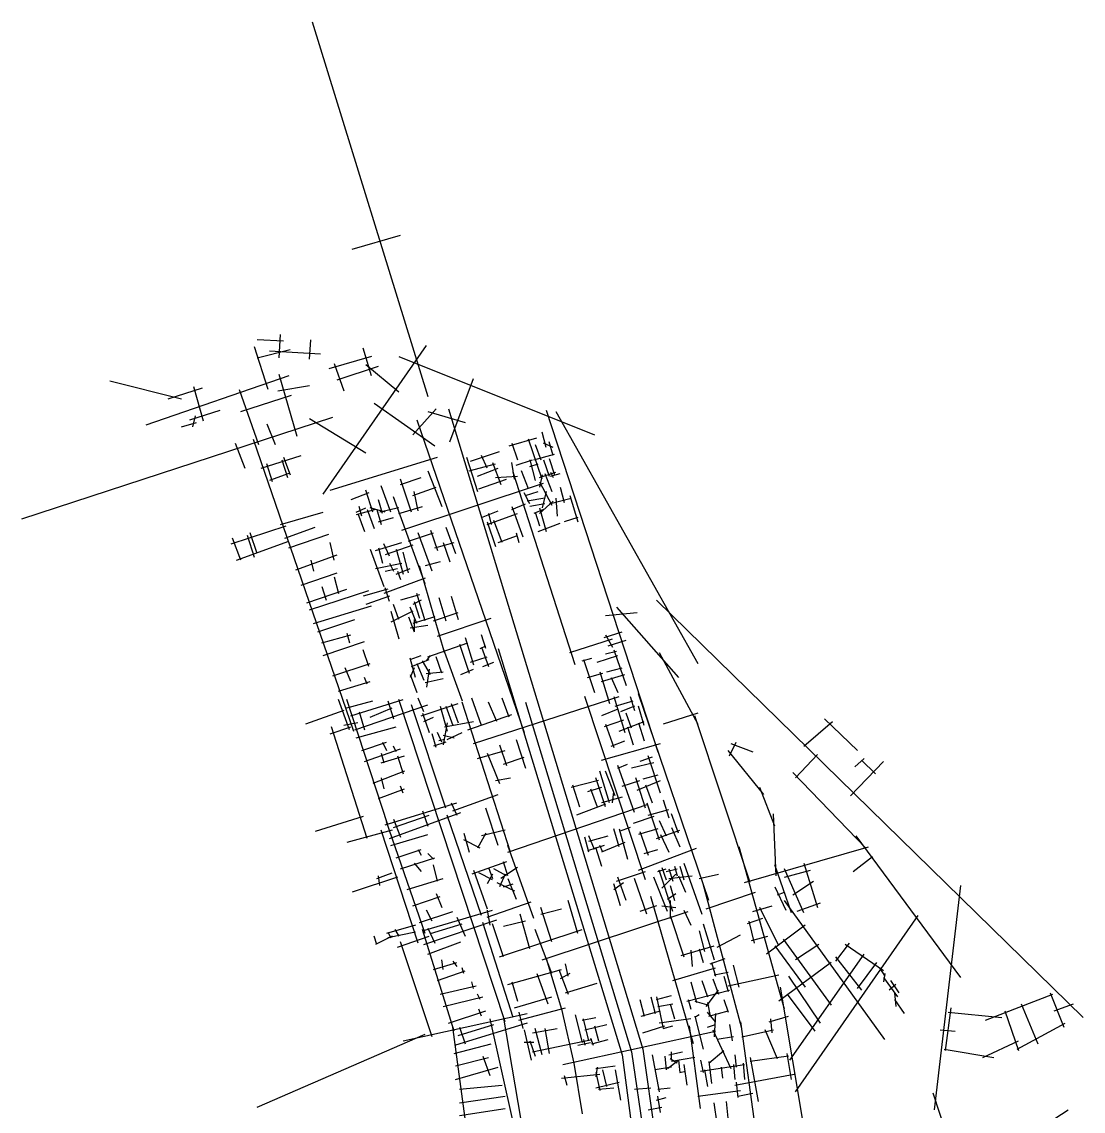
# Model space of a CAD drawing. Extents: x 184397 to 198233, y 8245483 to 8260899.
# Drawn here: x 187266 to 194030, y 8253958 to 8260899 of the extents above; entities that cross this region are included whole.
import ezdxf

# ---------------------------------------------------------------- set-up
doc = ezdxf.new("R2010")
doc.units = 0
doc.layers.add('AXIAL', color=7, linetype='CONTINUOUS')

msp = doc.modelspace()

# ---------------------------------------------------------------- linework, layer by layer
at = {"layer": 'AXIAL', "color": 92, "linetype": 'CONTINUOUS'}
for p, q in [((189116.942199, 8260898.502152), (189853.942639, 8258512.024294)), ((189187.132055, 8257889.081264), (189845.168117, 8258836.653801)), ((189994.324879, 8258222.487188), (190143.479113, 8258626.0836)), ((189511.764089, 8258468.154844), (189897.811457, 8258196.166782)), ((189757.431745, 8258266.356638), (189906.585979, 8258433.059916)), ((189853.942639, 8258415.511504), (190090.835773, 8258345.321016)), ((189687.239361, 8257660.962652), (190590.942448, 8257959.273647)), ((190985.764338, 8257116.985895), (191187.562544, 8257134.532412)), ((189915.360501, 8256985.378178), (190257.538419, 8257099.437484)), ((190976.992344, 8256976.603656), (191091.05165, 8257011.701111)), ((191003.31275, 8256923.962211), (191117.372688, 8256959.057139)), ((189362.609854, 8256476.496981), (189696.013883, 8256581.781766)), ((190380.372247, 8255607.888822), (190073.289257, 8256564.235249)), ((189388.930261, 8256388.758081), (189853.942639, 8256546.686837)), ((192249.194387, 8256283.473297), (192433.446077, 8256441.402053)), ((192196.552942, 8256081.675091), (192336.933287, 8256230.829325)), ((192547.505383, 8255967.615785), (192758.07811, 8256186.959875)), ((191091.05165, 8255958.841263), (190959.443932, 8255923.746335)), ((189581.953945, 8255783.36599), (190038.191802, 8255923.746335)), ((189608.274983, 8255695.627091), (190064.514735, 8255862.330368)), ((191143.693094, 8255765.817579), (191073.503238, 8255739.49654)), ((192126.363086, 8254607.672314), (191836.82598, 8255642.983751)), ((191055.956722, 8255423.639028), (191240.205884, 8255485.054995)), ((191547.289506, 8254388.328224), (191275.301444, 8255327.126238)), ((189818.847079, 8255107.781516), (190266.312941, 8255239.387339)), ((189827.621601, 8255020.043248), (190292.633348, 8255177.972004)), ((192196.552942, 8254081.244601), (192977.422201, 8255204.292411)), ((190397.918764, 8254555.03087), (190204.89508, 8255160.422961)), ((189880.263046, 8254432.197042), (189678.467367, 8255037.59166)), ((190608.49086, 8254932.304348), (190705.004281, 8254607.672314)), ((192424.671555, 8254905.98331), (192091.265631, 8254660.316286)), ((192161.458014, 8254283.042807), (192635.244283, 8254958.627282)), ((191415.683684, 8254791.924004), (191687.671746, 8254870.888382)), ((191836.82598, 8254748.054554), (191801.731052, 8254888.434898)), ((190433.013692, 8254537.482458), (190731.324688, 8254616.446836)), ((193846.03036, 8254598.90032), (193968.864188, 8254642.769769)), ((190248.764529, 8254546.25698), (190397.918764, 8253879.446395)), ((190705.004281, 8254607.672314), (190783.968659, 8254265.494396)), ((192029.849665, 8254528.707936), (192152.683493, 8254563.805391)), ((190485.657664, 8254519.935941), (190029.419807, 8254379.553702)), ((190055.740213, 8254493.613008), (190090.835773, 8254388.328224)), ((193117.802546, 8254476.066492), (193214.315335, 8254467.292602)), ((188765.989758, 8253984.731812), (189836.396123, 8254449.743558)), ((190705.004281, 8254168.983501), (190950.66941, 8254195.303908)), ((193310.828757, 8253563.588883), (193933.76926, 8253967.185295))]:
    msp.add_line(p, q, dxfattribs=at)
at = {"layer": 'AXIAL', "color": 112, "linetype": 'CONTINUOUS'}
for p, q in [((189371.381849, 8259450.822309), (189680.306156, 8259538.350513)), ((187265.666575, 8257731.152508), (189248.548021, 8258380.415944)), ((190792.740654, 8256801.128383), (190397.918764, 8258029.463504)), ((190494.431554, 8257924.176192), (190450.562104, 8258038.238026)), ((190582.170453, 8258011.915092), (190564.622042, 8257932.950714)), ((190564.622042, 8257968.045642), (190643.58642, 8257818.891408)), ((189836.396123, 8257318.784101), (189634.597917, 8257871.534748)), ((189959.227424, 8256880.092761), (189801.298668, 8257432.843408)), ((190757.645726, 8256880.092761), (191029.633788, 8256967.831661)), ((191327.944784, 8256880.092761), (191573.61244, 8256423.853009)), ((190871.705032, 8256722.164005), (190968.217822, 8256748.485043)), ((190959.443932, 8256695.843599), (191108.598166, 8256739.710522)), ((189336.286921, 8256529.140321), (189502.989567, 8256573.009771)), ((189599.502988, 8256573.009771), (189634.597917, 8256458.950465)), ((189827.621601, 8256502.817388), (189792.526673, 8256590.556287)), ((191047.1822, 8256537.914843), (191161.241506, 8256573.009771)), ((189415.251299, 8256502.817388), (189450.346227, 8256388.758081)), ((191064.728716, 8256520.366431), (190959.443932, 8256476.496981)), ((189406.476777, 8256432.627531), (189318.740404, 8256415.081015)), ((189959.227424, 8256406.306493), (190143.479113, 8256441.402053)), ((190108.384185, 8256388.758081), (190389.146769, 8256485.270871)), ((191099.826171, 8256450.175943), (190976.992344, 8256406.306493)), ((191073.503238, 8256379.986086), (191231.431994, 8256441.402053)), ((192380.802737, 8256458.950465), (192591.374833, 8256257.152259)), ((189397.704783, 8256336.116637), (189652.144433, 8256406.306493)), ((189432.799711, 8256257.152259), (189590.728467, 8256309.793703)), ((189450.346227, 8256186.959875), (189678.467367, 8256265.924253)), ((190169.800151, 8256204.508919), (190345.277319, 8256257.152259)), ((191064.728716, 8256143.092952), (191126.146578, 8256169.413359)), ((192705.434139, 8256107.995497), (192617.695871, 8256195.734397)), ((189704.787773, 8256125.544541), (189502.989567, 8256046.580163)), ((190985.764338, 8255897.425296), (190924.348372, 8256081.675091)), ((191012.087272, 8255923.746335), (190950.66941, 8256125.544541)), ((189538.085127, 8255950.066741), (189704.787773, 8256011.484603)), ((191091.05165, 8256029.031119), (191205.110956, 8256064.128574)), ((191187.562544, 8256002.710713), (191336.719306, 8256064.128574)), ((191029.633788, 8255923.746335), (191038.40831, 8255993.936191)), ((191257.754928, 8255844.781957), (191389.36075, 8255879.876885)), ((191292.849856, 8255836.007435), (191161.241506, 8255792.137985)), ((192073.719115, 8255458.733956), (192056.170703, 8255853.555847)), ((189625.823395, 8255748.271062), (189336.286921, 8255669.306684)), ((189792.526673, 8255028.817138), (189555.633539, 8255748.271062)), ((190345.277319, 8255748.271062), (190196.120558, 8255713.173607)), ((191073.503238, 8255757.043057), (191126.146578, 8255564.019373)), ((191319.170262, 8255757.043057), (191196.337066, 8255721.948129)), ((191310.396372, 8255695.627091), (191459.550607, 8255748.271062)), ((189617.049505, 8255651.758272), (189853.942639, 8255721.948129)), ((189652.144433, 8255572.793894), (189810.073189, 8255625.437234)), ((189678.467367, 8255502.603406), (189897.811457, 8255572.793894)), ((192170.230009, 8255221.840822), (192064.945225, 8255528.924444)), ((192249.194387, 8255537.698334), (192336.933287, 8255256.936382)), ((190424.241697, 8255511.377928), (190318.954386, 8255441.185545)), ((191117.372688, 8255300.8052), (191064.728716, 8255449.960066)), ((191415.683684, 8255230.615344), (191327.944784, 8255493.829516)), ((192249.194387, 8255221.840822), (192126.363086, 8255502.603406)), ((189722.33429, 8255370.995688), (189950.455429, 8255441.185545)), ((189757.431745, 8255265.710272), (189932.907017, 8255327.126238)), ((191345.4913, 8255265.710272), (191433.2302, 8255256.936382)), ((192091.265631, 8255011.268726), (191968.43433, 8255256.936382)), ((189801.298668, 8255160.422961), (190011.871395, 8255230.615344)), ((190038.191802, 8255195.520416), (190090.835773, 8255072.686588)), ((191898.241947, 8255169.197482), (191933.336875, 8255028.817138)), ((189853.942639, 8255125.328033), (189897.811457, 8255028.817138)), ((190310.182391, 8254941.07887), (190836.610104, 8255116.556038)), ((192117.588564, 8255055.138176), (192424.671555, 8254633.995248)), ((191468.325128, 8254949.85276), (191678.897224, 8255011.268726)), ((192064.945225, 8255011.268726), (192257.968909, 8254748.054554)), ((192345.707177, 8255020.043248), (192196.552942, 8254923.529827)), ((189950.455429, 8254862.114492), (189941.680907, 8254923.529827)), ((190011.871395, 8254914.757832), (190038.191802, 8254879.662904)), ((192450.992593, 8254941.07887), (192617.695871, 8254730.506142)), ((190082.061252, 8254835.793454), (190073.289257, 8254870.888382)), ((190362.823836, 8254765.60107), (190705.004281, 8254862.114492)), ((190143.479113, 8254739.280664), (190134.704591, 8254783.150114)), ((192152.683493, 8254818.245042), (192354.481699, 8254519.935941)), ((190187.348563, 8254669.090176), (190169.800151, 8254704.185736)), ((192143.909603, 8254704.185736), (192319.38677, 8254467.292602)), ((193819.709953, 8254712.959626), (193907.446326, 8254493.613008)), ((190196.120558, 8254563.805391), (190178.574041, 8254607.672314)), ((190792.740654, 8254572.577386), (190836.610104, 8254397.102114)), ((190880.479554, 8254405.876635), (190845.383994, 8254546.25698)), ((191582.384435, 8254572.577386), (191556.063396, 8254555.03087)), ((191687.671746, 8254528.707936), (191635.027774, 8254590.125798)), ((191643.802296, 8254563.805391), (191766.636124, 8254598.90032)), ((193170.446517, 8254590.125798), (193512.624436, 8254555.03087)), ((190582.170453, 8254318.137735), (190538.301003, 8254484.841013)), ((190599.71697, 8254484.841013), (190626.039903, 8254326.912257)), ((191635.027774, 8254493.613008), (191687.671746, 8254511.16142)), ((190503.206075, 8254405.876635), (190538.301003, 8254309.363846)), ((190845.383994, 8254414.64863), (190854.158516, 8254379.553702)), ((190889.253444, 8254423.423152), (190906.79996, 8254379.553702)), ((191801.731052, 8254432.197042), (191696.443741, 8254414.64863)), ((191643.802296, 8254265.494396), (191740.313191, 8254344.458774)), ((193144.125479, 8254353.232664), (193459.982991, 8254300.589324)), ((191380.586229, 8254230.399467), (191450.778612, 8254283.042807)), ((191442.00409, 8254265.494396), (191398.13464, 8254291.814802)), ((191450.778612, 8254283.042807), (191459.550607, 8254204.078429)), ((190933.122894, 8254239.173357), (190924.348372, 8254177.755496)), ((190924.348372, 8254204.078429), (190950.66941, 8254090.019123)), ((191591.158956, 8254212.850424), (191871.920909, 8254256.719874)), ((190722.550798, 8254186.530018), (190740.099209, 8254125.114051)), ((191310.396372, 8254028.601261), (191371.814234, 8254046.149673))]:
    msp.add_line(p, q, dxfattribs=at)
at = {"layer": 'AXIAL', "color": 162, "linetype": 'CONTINUOUS'}
for p, q in [((188932.690509, 8258862.976734), (188765.989758, 8258871.748729)), ((189099.393787, 8258748.917428), (189108.167677, 8258871.748729)), ((188283.428968, 8258318.998083), (188379.939863, 8258345.321016)), ((190415.467175, 8257643.416135), (190433.013692, 8257581.998274)), ((190222.443491, 8256906.413799), (190196.120558, 8256994.152699)), ((189941.680907, 8256748.485043), (189906.585979, 8256853.772355)), ((189739.882701, 8256739.710522), (189783.752151, 8256625.651215)), ((189950.455429, 8256713.390115), (189836.396123, 8256687.069077))]:
    msp.add_line(p, q, dxfattribs=at)
at = {"layer": 'AXIAL', "color": 152, "linetype": 'CONTINUOUS'}
for p, q in [((188906.370103, 8258757.689423), (188915.143993, 8258906.846184)), ((188765.989758, 8258757.689423), (188976.559959, 8258810.333394)), ((188844.954136, 8258801.558873), (189169.583643, 8258784.012356)), ((188283.428968, 8258494.475882), (187827.189216, 8258608.535188)), ((188415.037318, 8258564.665739), (188195.6907, 8258494.475882)), ((188336.07294, 8258362.867533), (188529.096624, 8258424.285394)), ((188371.167868, 8258389.190466), (188353.619456, 8258318.998083)), ((190608.49086, 8258187.39226), (190582.170453, 8258283.903154)), ((190125.930701, 8258099.653992), (190310.182391, 8258161.069327)), ((189397.704783, 8257775.021958), (189459.120749, 8257801.344891)), ((190196.120558, 8257739.92703), (190301.407869, 8257783.79648)), ((190301.407869, 8257581.998274), (190424.241697, 8257625.867724)), ((189581.953945, 8257397.748479), (189660.918323, 8257415.294996)), ((190187.348563, 8256906.413799), (190222.443491, 8256923.962211)), ((189739.882701, 8256836.223943), (189810.073189, 8256862.54435)), ((189766.203739, 8256783.579972), (189739.882701, 8256722.164005)), ((189862.716529, 8256774.807977), (189845.168117, 8256660.746144)), ((190204.89508, 8256792.354493), (190275.084936, 8256818.6749)), ((189843.294289, 8256746.809251), (189950.455429, 8256757.259565)), ((191784.182641, 8256301.021708), (191924.56488, 8256248.377737)), ((190880.479554, 8255678.078679), (191003.31275, 8255713.173607)), ((191424.455678, 8255520.149923), (191442.00409, 8255458.733956)), ((190266.312941, 8255432.41355), (190178.574041, 8255476.280473)), ((191599.932846, 8254791.924004), (191635.027774, 8254686.636692)), ((191740.313191, 8254818.245042), (191766.636124, 8254721.734147)), ((191512.194578, 8254669.090176), (191529.74299, 8254607.672314))]:
    msp.add_line(p, q, dxfattribs=at)
at = {"layer": 'AXIAL', "color": 142, "linetype": 'CONTINUOUS'}
for p, q in [((188836.179614, 8258555.891217), (188748.441346, 8258827.881806)), ((188423.809313, 8258354.095538), (188362.393346, 8258573.44026)), ((190389.146769, 8258213.713298), (190424.241697, 8258108.427882)), ((190538.301003, 8258204.938776), (190573.395932, 8258108.427882)), ((190652.36031, 8258187.39226), (190590.942448, 8258213.713298)), ((190652.36031, 8258134.74892), (190626.039903, 8258222.487188)), ((188932.690509, 8258125.974398), (188976.559959, 8258011.915092)), ((190099.609663, 8258125.974398), (190169.800151, 8257906.629676)), ((190231.218013, 8258055.784542), (190196.120558, 8258134.74892)), ((190415.467175, 8258073.332954), (190520.752592, 8258108.427882)), ((190503.206075, 8258108.427882), (190538.301003, 8257976.820164)), ((188967.787964, 8258020.689614), (188844.954136, 8257976.820164)), ((189853.942639, 8258038.238026), (189941.680907, 8257810.116886)), ((190117.15618, 8258038.238026), (190283.859458, 8258082.104949)), ((190169.800151, 8258003.14057), (190301.407869, 8258055.784542)), ((190634.811898, 8258003.14057), (190696.229759, 8258020.689614)), ((189678.467367, 8257950.499126), (189810.073189, 8257994.368576)), ((190178.574041, 8257924.176192), (190354.049314, 8257985.594054)), ((189476.669161, 8257897.855786), (189362.609854, 8257853.986336)), ((189502.989567, 8257775.021958), (189459.120749, 8257915.404198)), ((189757.431745, 8257880.309269), (189906.585979, 8257932.950714)), ((190503.206075, 8257827.665298), (190468.111147, 8257897.855786)), ((190476.883142, 8257880.309269), (190555.84752, 8257906.629676)), ((189432.799711, 8257748.70092), (189415.251299, 8257810.116886)), ((189520.53861, 8257792.57037), (189397.704783, 8257757.475441)), ((189406.476777, 8257766.247436), (189450.346227, 8257652.18813)), ((189467.894639, 8257792.57037), (189511.764089, 8257669.736542)), ((189529.310605, 8257792.57037), (189555.633539, 8257696.05758)), ((189538.085127, 8257713.605992), (189634.597917, 8257739.92703)), ((190231.218013, 8257696.05758), (190424.241697, 8257766.247436)), ((190239.990008, 8257766.247436), (190257.538419, 8257696.05758)), ((190590.942448, 8257792.57037), (190529.526482, 8257766.247436)), ((190538.301003, 8257775.021958), (190564.622042, 8257687.283058)), ((190810.289066, 8257739.92703), (190722.550798, 8257713.605992)), ((189968.001945, 8257678.511063), (190029.419807, 8257511.807786)), ((190231.218013, 8257713.605992), (190283.859458, 8257555.677236)), ((190327.728907, 8257581.998274), (190275.084936, 8257722.380513)), ((190555.84752, 8257652.18813), (190696.229759, 8257704.832102)), ((188660.702447, 8257467.938968), (188608.061002, 8257608.31868)), ((188748.441346, 8257485.487379), (188704.571897, 8257625.867724)), ((188765.989758, 8257511.807786), (188722.120308, 8257643.416135)), ((189257.322543, 8257467.938968), (189231.001505, 8257581.998274)), ((189485.441155, 8257538.128824), (189573.180055, 8257301.23569)), ((189520.53861, 8257529.354302), (189687.239361, 8257581.998274)), ((189538.085127, 8257546.903346), (189564.405533, 8257450.389924)), ((189897.811457, 8257546.903346), (190020.645285, 8257581.998274)), ((189950.455429, 8257581.998274), (189994.324879, 8257459.164446)), ((189108.167677, 8257467.938968), (189125.71672, 8257397.748479)), ((189731.108811, 8257388.974589), (189696.013883, 8257520.582307)), ((189932.907017, 8257459.164446), (189836.396123, 8257432.843408)), ((189520.53861, 8257415.294996), (189687.239361, 8257450.389924)), ((189608.274983, 8257450.389924), (189634.597917, 8257397.748479)), ((189652.144433, 8257380.200068), (189739.882701, 8257415.294996)), ((189660.918323, 8257397.748479), (189678.467367, 8257345.10514)), ((189257.322543, 8257362.653551), (189283.645476, 8257257.36624)), ((189178.358165, 8257301.23569), (189204.681098, 8257213.49679)), ((189599.502988, 8257283.689173), (189441.574232, 8257239.819723)), ((189608.274983, 8257239.819723), (189459.120749, 8257187.176383)), ((189669.692845, 8257090.665489), (189634.597917, 8257187.176383)), ((189801.298668, 8257248.594245), (189678.467367, 8257213.49679)), ((189810.073189, 8257213.49679), (189757.431745, 8257187.176383)), ((189766.203739, 8257204.724795), (189801.298668, 8257099.437484)), ((189757.431745, 8257143.306934), (189617.049505, 8257073.117077)), ((189617.049505, 8257143.306934), (189669.692845, 8256967.831661)), ((189731.108811, 8257108.212005), (189766.203739, 8257011.701111)), ((189739.882701, 8257038.021517), (189853.942639, 8257055.568034)), ((189336.286921, 8257002.926589), (189353.835333, 8256941.508728)), ((190196.120558, 8256915.188321), (190239.990008, 8256792.354493)), ((189476.669161, 8256792.354493), (189441.574232, 8256897.639278)), ((189774.978261, 8256722.164005), (189739.882701, 8256844.997833)), ((189748.657223, 8256792.354493), (189862.716529, 8256836.223943)), ((190125.930701, 8256818.6749), (190231.218013, 8256853.772355)), ((189362.609854, 8256695.843599), (189327.512399, 8256783.579972)), ((189783.752151, 8256809.902905), (189827.621601, 8256704.615593)), ((189871.491051, 8256739.710522), (189818.847079, 8256827.449421)), ((190064.514735, 8256739.710522), (190143.479113, 8256774.807977)), ((189467.894639, 8256678.295187), (189450.346227, 8256722.164005)), ((189818.847079, 8256494.045393), (189862.716529, 8256371.211565)), ((190003.096874, 8256555.461359), (190046.966323, 8256432.627531)), ((189827.621601, 8256441.402053), (189889.037567, 8256467.722459)), ((189906.585979, 8256274.698775), (189880.263046, 8256362.437675)), ((189941.680907, 8256309.793703), (189915.360501, 8256371.211565)), ((189976.775835, 8256327.342115), (190073.289257, 8256371.211565)), ((190415.467175, 8256327.342115), (190476.883142, 8256143.092952)), ((191775.408119, 8256222.05733), (191819.277569, 8256309.793703)), ((190082.061252, 8255730.72265), (190117.15618, 8255607.888822)), ((190880.479554, 8255607.888822), (190854.158516, 8255704.401612)), ((190915.574482, 8255625.437234), (190880.479554, 8255713.173607)), ((190976.992344, 8255651.758272), (190871.705032, 8255616.662712)), ((190922.243237, 8255641.278901), (190959.443932, 8255520.149923)), ((191459.550607, 8255520.149923), (191485.87354, 8255432.41355)), ((191485.87354, 8255537.698334), (191599.932846, 8255213.066932)), ((189529.310605, 8255441.185545), (189625.823395, 8255476.280473)), ((190143.479113, 8255493.829516), (190231.218013, 8255248.16186)), ((190266.312941, 8255467.508478), (190231.218013, 8255406.090617)), ((190239.990008, 8255511.377928), (190266.312941, 8255441.185545)), ((191371.814234, 8255485.054995), (191442.00409, 8255502.603406)), ((191450.778612, 8255458.733956), (191494.648062, 8255353.449172)), ((190336.502797, 8255388.5441), (190397.918764, 8255406.090617)), ((190362.823836, 8255441.185545), (190415.467175, 8255309.579722)), ((189529.310605, 8255020.043248), (189511.764089, 8255072.686588)), ((190748.871204, 8254818.245042), (190731.324688, 8254897.20942)), ((191529.74299, 8254783.150114), (191564.837918, 8254651.541764)), ((191670.123334, 8254800.698525), (191705.218262, 8254704.185736)), ((192801.945033, 8254791.924004), (192854.589005, 8254712.959626)), ((191275.301444, 8254686.636692), (191301.621851, 8254581.351908)), ((191503.420057, 8254660.316286), (191775.408119, 8254730.506142)), ((191205.110956, 8254669.090176), (191231.431994, 8254563.805391)), ((191398.13464, 8254642.769769), (191424.455678, 8254546.25698)), ((192828.267967, 8254669.090176), (192889.683933, 8254581.351908)), ((191319.170262, 8254098.791118), (191398.13464, 8254107.56564))]:
    msp.add_line(p, q, dxfattribs=at)
at = {"layer": 'AXIAL', "color": 122, "linetype": 'CONTINUOUS'}
for p, q in [((189494.215677, 8258643.630117), (189441.574232, 8258819.107284)), ((189020.429409, 8258257.582748), (188906.370103, 8258652.404638)), ((189274.870955, 8258617.309078), (189538.085127, 8258705.047978)), ((188651.930452, 8258555.891217), (188774.761753, 8258204.938776)), ((188827.405725, 8258336.547126), (188880.049064, 8258204.938776)), ((188739.666825, 8258240.033705), (189380.156371, 8256379.986086)), ((190582.170453, 8257985.594054), (190494.431554, 8258240.033705)), ((188625.607519, 8258213.713298), (188687.02538, 8258055.784542)), ((190406.693286, 8257985.594054), (190389.146769, 8258090.87947)), ((190564.622042, 8257994.368576), (190669.906826, 8258029.463504)), ((190283.859458, 8257994.368576), (190424.241697, 8258003.14057)), ((190608.49086, 8257906.629676), (190582.170453, 8257801.344891)), ((189669.692845, 8257766.247436), (189818.847079, 8257810.116886)), ((190389.146769, 8257792.57037), (190476.883142, 8257827.665298)), ((190652.36031, 8257845.211814), (190564.622042, 8257766.247436)), ((190626.039903, 8257827.665298), (190766.419616, 8257862.760858)), ((189669.692845, 8257801.344891), (189546.859017, 8257775.021958)), ((189731.108811, 8257590.772164), (189889.037567, 8257643.416135)), ((189757.431745, 8257564.451757), (189581.953945, 8257503.033896)), ((189836.396123, 8257353.87903), (189573.180055, 8257257.36624)), ((189889.037567, 8257081.890967), (190046.966323, 8257134.532412)), ((189897.811457, 8257108.212005), (189757.431745, 8257064.342556)), ((189853.942639, 8256853.772355), (190108.384185, 8256941.508728)), ((189950.455429, 8256906.413799), (190073.289257, 8256573.009771)), ((190845.383994, 8256836.223943), (190915.574482, 8256625.651215)), ((191038.40831, 8256897.639278), (191117.372688, 8256669.520665)), ((191020.861793, 8256722.164005), (191064.728716, 8256625.651215)), ((189353.835333, 8256388.758081), (189283.645476, 8256581.781766)), ((190196.120558, 8256415.081015), (190134.704591, 8256590.556287)), ((190292.633348, 8256441.402053), (190239.990008, 8256564.235249)), ((190371.597726, 8256467.722459), (190327.728907, 8256590.556287)), ((191143.693094, 8256599.330809), (191170.016028, 8256511.591909)), ((189485.441155, 8256467.722459), (189625.823395, 8256529.140321)), ((189932.907017, 8256537.914843), (189976.775835, 8256379.986086)), ((189968.001945, 8256537.914843), (190011.871395, 8256415.081015)), ((191152.467616, 8256397.532603), (191117.372688, 8256494.045393)), ((191231.431994, 8256415.081015), (191196.337066, 8256537.914843)), ((191573.61244, 8256494.045393), (191354.265822, 8256423.853009)), ((189976.775835, 8256432.627531), (189950.455429, 8256292.247187)), ((190985.764338, 8256423.853009), (191038.40831, 8256274.698775)), ((191196.337066, 8256432.627531), (191231.431994, 8256318.568225)), ((189467.894639, 8255695.627091), (189239.776026, 8256406.306493)), ((191126.146578, 8256406.306493), (191161.241506, 8256292.247187)), ((189564.405533, 8256309.793703), (189590.728467, 8256257.152259)), ((189652.144433, 8256248.377737), (189634.597917, 8256283.473297)), ((190310.182391, 8256292.247187), (190354.049314, 8256160.639469)), ((189555.633539, 8256239.603847), (189573.180055, 8256178.18788)), ((189660.918323, 8256222.05733), (189696.013883, 8256107.995497)), ((190231.218013, 8256239.603847), (190310.182391, 8256046.580163)), ((191336.719306, 8255985.164196), (191257.754928, 8256222.05733)), ((192635.244283, 8256204.508919), (192573.826421, 8256151.864947)), ((189555.633539, 8256081.675091), (189573.180055, 8256011.484603)), ((191047.1822, 8255967.615785), (190985.764338, 8256125.544541)), ((189696.013883, 8255985.164196), (189678.467367, 8256029.031119)), ((190941.897415, 8256064.128574), (190766.419616, 8256020.259124)), ((190959.443932, 8256020.259124), (190871.705032, 8255993.936191)), ((191240.205884, 8256037.805641), (191284.075334, 8255923.746335)), ((192064.945225, 8255774.591469), (191968.43433, 8256020.259124)), ((191354.265822, 8255941.294746), (191389.36075, 8255827.23544)), ((190301.407869, 8255651.758272), (190222.443491, 8255888.651407)), ((190985.764338, 8255914.971813), (190801.515176, 8255844.781957)), ((189634.597917, 8255765.817579), (189862.716529, 8255844.781957)), ((191327.944784, 8255809.687028), (191371.814234, 8255713.173607)), ((191450.778612, 8255730.72265), (191406.909162, 8255853.555847)), ((190222.443491, 8255730.72265), (190169.800151, 8255634.209229)), ((191205.110956, 8255739.49654), (191257.754928, 8255590.342306)), ((191406.909162, 8255765.817579), (191459.550607, 8255642.983751)), ((191108.598166, 8255669.306684), (190959.443932, 8255607.888822)), ((191336.719306, 8255721.948129), (191389.36075, 8255607.888822)), ((190362.823836, 8255458.733956), (190336.502797, 8255546.472856)), ((189660.918323, 8255449.960066), (189371.381849, 8255353.449172)), ((190354.049314, 8255458.733956), (190275.084936, 8255502.603406)), ((190345.277319, 8255467.508478), (190310.182391, 8255388.5441)), ((191380.586229, 8255230.615344), (191292.849856, 8255449.960066)), ((191319.170262, 8255485.054995), (191371.814234, 8255502.603406)), ((191345.4913, 8255379.769578), (191433.2302, 8255467.508478)), ((192126.363086, 8255449.960066), (192293.063837, 8255493.829516)), ((191038.40831, 8255370.995688), (191099.826171, 8255414.865138)), ((191248.980406, 8255213.066932), (191170.016028, 8255441.185545)), ((192179.004531, 8255335.90076), (192310.612249, 8255423.639028)), ((191380.586229, 8255309.579722), (191433.2302, 8255344.67465)), ((192082.493636, 8255335.90076), (192126.363086, 8255353.449172)), ((190643.58642, 8255037.59166), (190573.395932, 8255256.936382)), ((190810.289066, 8255090.233104), (190748.871204, 8255300.8052)), ((192354.481699, 8255283.256789), (192205.327464, 8255230.615344)), ((190503.206075, 8254993.72221), (190441.788214, 8255213.066932)), ((189774.978261, 8255142.876444), (189590.728467, 8255090.233104)), ((189871.491051, 8255090.233104), (190073.289257, 8255151.650966)), ((190336.502797, 8254941.07887), (190266.312941, 8255151.650966)), ((191582.384435, 8255107.781516), (191617.479363, 8254976.173798)), ((191608.707368, 8255151.650966), (191678.897224, 8254923.529827)), ((189774.978261, 8255099.007626), (189599.502988, 8255063.912066)), ((191529.74299, 8254984.947688), (191538.514985, 8254879.662904)), ((191582.384435, 8254993.72221), (191608.707368, 8254905.98331)), ((192538.731493, 8255028.817138), (192450.992593, 8254914.757832)), ((192591.374833, 8254739.280664), (192714.208661, 8254905.98331)), ((190547.075525, 8254835.793454), (190617.265381, 8254642.769769)), ((190687.455238, 8254862.114492), (190748.871204, 8254704.185736)), ((192766.850105, 8254835.793454), (192758.07811, 8254783.150114)), ((190389.146769, 8254783.150114), (190424.241697, 8254660.316286)), ((191310.396372, 8254686.636692), (191354.265822, 8254484.841013)), ((193407.339651, 8254537.482458), (193837.25647, 8254704.185736)), ((191635.027774, 8254651.541764), (191652.576818, 8254563.805391)), ((191740.313191, 8254669.090176), (191766.636124, 8254590.125798)), ((190836.610104, 8254537.482458), (190924.348372, 8254555.03087)), ((190520.752592, 8254458.51808), (190678.681348, 8254484.841013)), ((190854.158516, 8254476.066492), (190994.53886, 8254511.16142)), ((191775.408119, 8254511.16142), (191792.956531, 8254405.876635)), ((193609.137226, 8254353.232664), (193916.220848, 8254519.935941)), ((190898.027965, 8254388.328224), (191003.31275, 8254414.64863)), ((193389.793135, 8254300.589324), (193617.911747, 8254405.876635)), ((190529.526482, 8254397.102114), (190468.111147, 8254397.102114)), ((190810.289066, 8254379.553702), (190889.253444, 8254397.102114)), ((191406.909162, 8254283.042807), (191406.909162, 8254335.684252)), ((191591.158956, 8254283.042807), (191608.707368, 8254204.078429)), ((191643.802296, 8254274.268286), (191661.348813, 8254133.886046)), ((191810.505574, 8254318.137735), (191819.277569, 8254239.173357)), ((190924.348372, 8254230.399467), (191047.1822, 8254247.947879)), ((191406.909162, 8254239.173357), (191301.621851, 8254221.624946)), ((191459.550607, 8254204.078429), (191494.648062, 8254212.850424)), ((191617.479363, 8254221.624946), (191635.027774, 8254116.33953)), ((191722.766674, 8254239.173357), (191731.541196, 8254168.983501)), ((191801.731052, 8254256.719874), (191810.505574, 8254160.208979)), ((191863.147019, 8254265.494396), (191871.920909, 8254160.208979)), ((190924.348372, 8254107.56564), (191073.503238, 8254142.660568)), ((190941.897415, 8254098.791118), (191038.40831, 8254107.56564))]:
    msp.add_line(p, q, dxfattribs=at)
at = {"layer": 'AXIAL', "color": 132, "linetype": 'CONTINUOUS'}
for p, q in [((189494.215677, 8258766.463944), (189222.227615, 8258687.499566)), ((189257.322543, 8258722.594495), (189318.740404, 8258547.119222)), ((188967.787964, 8258643.630117), (188055.310356, 8258327.772604)), ((188897.595581, 8258547.119222), (189099.393787, 8258582.21415)), ((188660.702447, 8258415.511504), (188985.334481, 8258520.796289)), ((190371.597726, 8258196.166782), (190547.075525, 8258248.808226)), ((188792.310165, 8258055.784542), (189046.752342, 8258134.74892)), ((188923.918514, 8258108.427882), (188959.013442, 8257994.368576)), ((190266.312941, 8258090.87947), (190318.954386, 8257950.499126)), ((190529.526482, 8258108.427882), (190661.134831, 8258143.52281)), ((190590.942448, 8258108.427882), (190626.039903, 8258003.14057)), ((190626.039903, 8258117.202404), (190661.134831, 8258011.915092)), ((188862.500653, 8257968.045642), (188827.405725, 8258082.104949)), ((190503.206075, 8258064.558432), (190555.84752, 8258082.104949)), ((190599.71697, 8258020.689614), (190643.58642, 8257906.629676)), ((190634.811898, 8258029.463504), (190652.36031, 8257994.368576)), ((189748.657223, 8257775.021958), (189678.467367, 8257985.594054)), ((189617.049505, 8257775.021958), (189555.633539, 8257941.725236)), ((189792.526673, 8257783.79648), (189766.203739, 8257906.629676)), ((190696.229759, 8257932.950714), (190722.550798, 8257836.43982)), ((190757.645726, 8257880.309269), (190810.289066, 8257713.605992)), ((189564.405533, 8257766.247436), (189538.085127, 8257853.986336)), ((190389.146769, 8257810.116886), (190459.336625, 8257617.093202)), ((190599.71697, 8257862.760858), (190485.657664, 8257845.211814)), ((190599.71697, 8257827.665298), (190503.206075, 8257810.116886)), ((190669.906826, 8257862.760858), (190678.681348, 8257748.70092)), ((188915.143993, 8257696.05758), (189187.132055, 8257775.021958)), ((189581.953945, 8257775.021958), (189485.441155, 8257801.344891)), ((190564.622042, 8257801.344891), (190608.49086, 8257652.18813)), ((188599.28648, 8257573.223752), (188950.238921, 8257687.283058)), ((188941.465031, 8257608.31868), (189134.488715, 8257678.511063)), ((188967.787964, 8257546.903346), (189222.227615, 8257634.641614)), ((189880.263046, 8257397.748479), (189792.526673, 8257643.416135)), ((189871.491051, 8257660.962652), (189915.360501, 8257529.354302)), ((188634.381409, 8257467.938968), (188967.787964, 8257590.772164)), ((189608.274983, 8257494.259374), (189573.180055, 8257573.223752)), ((189652.144433, 8257538.128824), (189696.013883, 8257380.200068)), ((189011.654887, 8257406.523001), (189274.870955, 8257503.033896)), ((189046.752342, 8257310.010211), (189274.870955, 8257388.974589)), ((189081.84727, 8257195.950273), (189336.286921, 8257283.689173)), ((189099.393787, 8257152.081455), (189476.669161, 8257274.914652)), ((189608.274983, 8257204.724795), (189581.953945, 8257292.461168)), ((189836.396123, 8257081.890967), (189783.752151, 8257257.36624)), ((189924.132496, 8257231.045833), (189968.001945, 8257081.890967)), ((190003.096874, 8257239.819723), (190046.966323, 8257090.665489)), ((189125.71672, 8257064.342556), (189494.215677, 8257178.401862)), ((189783.752151, 8257064.342556), (189739.882701, 8257169.629867)), ((189152.037127, 8257011.701111), (189388.930261, 8257090.665489)), ((189766.203739, 8257090.665489), (189766.203739, 8257011.701111)), ((189178.358165, 8256941.508728), (189362.609854, 8256994.152699)), ((190090.835773, 8256976.603656), (190143.479113, 8256801.128383)), ((189187.132055, 8256862.54435), (189450.346227, 8256950.283249)), ((190055.740213, 8256932.736733), (190117.15618, 8256748.485043)), ((189845.168117, 8256827.449421), (189871.491051, 8256862.54435)), ((190836.610104, 8256827.449421), (190898.027965, 8256844.997833)), ((190933.122894, 8256818.6749), (191064.728716, 8256862.54435)), ((190985.764338, 8256871.318871), (191055.956722, 8256888.867283)), ((189248.548021, 8256730.938527), (189485.441155, 8256809.902905)), ((190994.53886, 8256757.259565), (191091.05165, 8256783.579972)), ((189283.645476, 8256634.425737), (189485.441155, 8256695.843599)), ((189318.740404, 8256511.591909), (189073.072749, 8256423.853009)), ((189810.073189, 8256476.496981), (190046.966323, 8256555.461359)), ((191170.016028, 8256537.914843), (191082.277128, 8256502.817388)), ((189231.001505, 8256362.437675), (189362.609854, 8256406.306493)), ((189950.455429, 8256353.663153), (190020.645285, 8256336.116637)), ((189968.001945, 8256309.793703), (189889.037567, 8256283.473297)), ((189959.227424, 8256327.342115), (189924.132496, 8256318.568225)), ((191020.861793, 8256283.473297), (191108.598166, 8256318.568225)), ((189555.633539, 8256178.18788), (189704.787773, 8256222.05733)), ((190336.502797, 8256169.413359), (190468.111147, 8256213.282809)), ((191284.075334, 8256213.282809), (191205.110956, 8256186.959875)), ((191994.754736, 8255976.389675), (191766.636124, 8256257.152259)), ((191292.849856, 8256178.18788), (191152.467616, 8256143.092952)), ((190283.859458, 8256064.128574), (190380.372247, 8256081.675091)), ((191319.170262, 8256099.223502), (191222.657472, 8256072.900569)), ((190775.194138, 8256037.805641), (190819.063587, 8255897.425296)), ((190889.253444, 8256011.484603), (190933.122894, 8255897.425296)), ((189441.574232, 8255836.007435), (189134.488715, 8255739.49654)), ((191073.503238, 8255642.983751), (191038.40831, 8255757.043057)), ((190187.348563, 8255634.209229), (190082.061252, 8255686.853201)), ((189792.526673, 8255625.437234), (189810.073189, 8255590.342306)), ((189889.037567, 8255564.019373), (189853.942639, 8255599.114301)), ((190968.217822, 8255607.888822), (190950.66941, 8255651.758272)), ((191231.431994, 8255599.114301), (191319.170262, 8255625.437234)), ((189766.203739, 8255537.698334), (189810.073189, 8255485.054995)), ((189915.360501, 8255423.639028), (189889.037567, 8255528.924444)), ((190354.049314, 8255546.472856), (190134.704591, 8255467.508478)), ((189546.859017, 8255397.316095), (189538.085127, 8255458.733956)), ((191345.4913, 8255511.377928), (191371.814234, 8255432.41355)), ((191389.36075, 8255502.603406), (191415.683684, 8255423.639028)), ((191389.36075, 8255441.185545), (191538.514985, 8255458.733956)), ((190292.633348, 8255414.865138), (190406.693286, 8255362.221167)), ((191082.277128, 8255265.710272), (191038.40831, 8255406.090617)), ((191398.13464, 8255397.316095), (191424.455678, 8255300.8052)), ((192064.945225, 8255388.5441), (192135.135081, 8255239.387339)), ((189906.585979, 8255344.67465), (189941.680907, 8255256.936382)), ((189880.263046, 8255169.197482), (189845.168117, 8255239.387339)), ((190573.395932, 8255213.066932), (190705.004281, 8255248.16186)), ((190476.883142, 8255169.197482), (190336.502797, 8255134.102554)), ((189643.369911, 8255116.556038), (189669.692845, 8255072.686588)), ((189625.823395, 8255072.686588), (189520.53861, 8255020.043248)), ((189599.502988, 8255099.007626), (189617.049505, 8255063.912066)), ((190757.645726, 8254835.793454), (190696.229759, 8254800.698525)), ((190731.324688, 8254712.959626), (190933.122894, 8254774.375592)), ((192758.07811, 8254809.47052), (192845.814483, 8254686.636692)), ((192837.042489, 8254765.60107), (192793.173039, 8254730.506142)), ((190406.693286, 8254616.446836), (190643.58642, 8254686.636692)), ((191310.396372, 8254669.090176), (191406.909162, 8254695.411214)), ((191626.253884, 8254625.221358), (191705.218262, 8254730.506142)), ((192828.267967, 8254712.959626), (192837.042489, 8254625.221358)), ((191319.170262, 8254625.221358), (191415.683684, 8254642.769769)), ((191556.063396, 8254660.316286), (191643.802296, 8254633.995248)), ((193635.458264, 8254642.769769), (193740.745575, 8254388.328224)), ((191213.885478, 8254563.805391), (191336.719306, 8254598.90032)), ((193530.172848, 8254598.90032), (193617.911747, 8254344.458774)), ((190468.111147, 8254476.066492), (190511.97807, 8254283.042807)), ((190915.574482, 8254502.38753), (190941.897415, 8254405.876635)), ((191222.657472, 8254458.51808), (191363.039712, 8254502.38753)), ((191354.265822, 8254484.841013), (191415.683684, 8254502.38753)), ((191284.075334, 8254318.137735), (191327.944784, 8254081.244601)), ((191363.039712, 8254309.363846), (191371.814234, 8254221.624946)), ((191389.36075, 8254318.137735), (191477.099018, 8254335.684252)), ((190994.53886, 8254116.33953), (190968.217822, 8254221.624946)), ((191047.1822, 8254221.624946), (191082.277128, 8254028.601261)), ((191485.87354, 8254256.719874), (191503.420057, 8254125.114051)), ((191766.636124, 8253914.541955), (191757.861602, 8254019.82674))]:
    msp.add_line(p, q, dxfattribs=at)
at = {"layer": 'AXIAL', "color": 102, "linetype": 'CONTINUOUS'}
for p, q in [((189669.692845, 8258538.3447), (189459.120749, 8258713.819973)), ((189099.393787, 8258371.642054), (189459.120749, 8258152.297332)), ((189231.001505, 8257915.404198), (189915.360501, 8258125.974398)), ((191055.956722, 8257169.629867), (191450.778612, 8256722.164005)), ((190985.764338, 8256994.152699), (191029.633788, 8256915.188321)), ((190950.66941, 8256757.259565), (191012.087272, 8256555.461359)), ((189599.502988, 8255783.36599), (189336.286921, 8256581.781766)), ((191038.40831, 8256599.330809), (191108.598166, 8256371.211565)), ((189968.001945, 8255888.651407), (189748.657223, 8256546.686837)), ((191907.016468, 8255414.865138), (191556.063396, 8256476.496981)), ((191170.016028, 8255862.330368), (191064.728716, 8256160.639469)), ((191240.205884, 8255888.651407), (191178.790549, 8256081.675091)), ((192644.016277, 8255634.209229), (192179.004531, 8256116.770019)), ((190011.871395, 8255871.102363), (190301.407869, 8255976.389675)), ((189818.847079, 8255871.102363), (189853.942639, 8255774.591469)), ((190003.096874, 8255923.746335), (190038.191802, 8255844.781957)), ((191248.980406, 8255923.746335), (191327.944784, 8255686.853201)), ((189836.396123, 8255090.233104), (189590.728467, 8255800.912507)), ((189634.597917, 8255818.460918), (189678.467367, 8255704.401612)), ((190196.120558, 8255204.292411), (189976.775835, 8255844.781957)), ((190529.526482, 8255186.745894), (190362.823836, 8255651.758272)), ((191871.920909, 8255414.865138), (192661.564689, 8255642.983751)), ((192565.051899, 8255485.054995), (192687.885727, 8255581.567784)), ((190231.218013, 8255195.520416), (190511.97807, 8255292.03131)), ((190231.218013, 8255239.387339), (190248.764529, 8255142.876444)), ((191310.396372, 8255265.710272), (191205.110956, 8255230.615344)), ((191398.13464, 8255300.8052), (191398.13464, 8255186.745894)), ((191485.87354, 8255239.387339), (191529.74299, 8255142.876444)), ((191924.56488, 8255230.615344), (192047.398708, 8255265.710272)), ((192766.850105, 8254414.64863), (192126.363086, 8255300.8052)), ((191398.13464, 8255204.292411), (191485.87354, 8254941.07887)), ((191985.980846, 8255186.745894), (191889.469952, 8255151.650966)), ((190643.58642, 8254835.793454), (190538.301003, 8255116.556038)), ((192257.968909, 8255142.876444), (192012.301253, 8254958.627282)), ((189660.918323, 8255002.494205), (189862.716529, 8255072.686588)), ((189853.942639, 8254958.627282), (190064.514735, 8255037.59166)), ((191915.790358, 8255046.363654), (192021.075775, 8255072.686588)), ((192758.07811, 8254853.33997), (192512.410455, 8255020.043248)), ((189889.037567, 8254862.114492), (190038.191802, 8254905.98331)), ((189915.360501, 8254791.924004), (190090.835773, 8254853.33997)), ((192731.755177, 8254870.888382), (192766.850105, 8254818.245042)), ((189932.907017, 8254704.185736), (190161.02563, 8254756.829076)), ((189950.455429, 8254625.221358), (190204.89508, 8254686.636692)), ((193152.900001, 8254344.458774), (193187.994929, 8254616.446836)), ((189985.550357, 8254519.935941), (190222.443491, 8254598.90032)), ((191529.74299, 8254546.25698), (191327.944784, 8254519.935941)), ((191556.063396, 8254563.805391), (191608.707368, 8254353.232664)), ((191687.671746, 8254581.351908), (191678.897224, 8254432.197042)), ((190046.966323, 8254440.971563), (190275.084936, 8254511.16142)), ((191670.123334, 8254476.066492), (191784.182641, 8254230.399467)), ((190520.752592, 8254335.684252), (190898.027965, 8254414.64863)), ((190204.89508, 8254309.363846), (190248.764529, 8254186.530018)), ((191556.063396, 8254300.589324), (191406.909162, 8254274.268286)), ((192152.683493, 8254309.363846), (191907.016468, 8254274.268286)), ((191336.719306, 8253949.636883), (191319.170262, 8254054.921668)), ((191696.443741, 8253879.446395), (191678.897224, 8254011.054745))]:
    msp.add_line(p, q, dxfattribs=at)
at = {"layer": 'AXIAL', "color": 82, "linetype": 'CONTINUOUS'}
for p, q in [((189669.692845, 8258766.463944), (190915.574482, 8258266.356638)), ((189985.550357, 8258433.059916), (190547.075525, 8256581.781766)), ((189783.752151, 8258362.867533), (190468.111147, 8256371.211565)), ((190669.906826, 8258415.511504), (191573.61244, 8256809.902905)), ((191310.396372, 8257213.49679), (194030.280154, 8254555.03087)), ((190345.277319, 8254528.707936), (189669.692845, 8256581.781766)), ((190143.479113, 8256301.021708), (191073.503238, 8256599.330809)), ((191240.205884, 8255432.41355), (190854.158516, 8256599.330809)), ((190362.823836, 8255607.888822), (191257.754928, 8255914.971813)), ((193249.410895, 8254809.47052), (192582.600311, 8255713.173607)), ((191582.384435, 8255441.185545), (191705.218262, 8255467.508478)), ((190582.170453, 8254923.529827), (191512.194578, 8255230.615344)), ((190020.645285, 8254467.292602), (189818.847079, 8255116.556038)), ((191661.348813, 8254905.98331), (191687.671746, 8254818.245042)), ((192257.968909, 8253809.256539), (192100.040153, 8254748.054554)), ((190547.075525, 8253317.921859), (190336.502797, 8254563.805391)), ((190433.013692, 8254590.125798), (190459.336625, 8254484.841013)), ((192047.398708, 8254458.51808), (192038.624186, 8254546.25698)), ((191591.158956, 8253975.95729), (191520.968468, 8254502.38753)), ((192082.493636, 8254291.814802), (192003.529258, 8254476.066492)), ((190713.776276, 8254256.719874), (191687.671746, 8254467.292602)), ((190020.645285, 8254326.912257), (190257.538419, 8254388.328224)), ((190029.419807, 8254247.947879), (190239.990008, 8254300.589324)), ((191907.016468, 8254300.589324), (191959.659808, 8254019.82674)), ((192170.230009, 8254160.208979), (192143.909603, 8254326.912257)), ((190029.419807, 8254160.208979), (190301.407869, 8254239.173357)), ((190783.968659, 8254265.494396), (190836.610104, 8253940.862362)), ((190055.740213, 8254098.791118), (190327.728907, 8254125.114051)), ((191170.016028, 8254098.791118), (191275.301444, 8254107.56564)), ((191573.61244, 8254054.921668), (191845.600502, 8254090.019123)), ((190055.740213, 8254011.054745), (190345.277319, 8254054.921668)), ((190055.740213, 8253932.090367), (190345.277319, 8253975.95729)), ((191257.754928, 8253967.185295), (191345.4913, 8253984.731812))]:
    msp.add_line(p, q, dxfattribs=at)
at = {"layer": 'AXIAL', "color": 72, "linetype": 'CONTINUOUS'}
for p, q in [((190608.49086, 8258424.285394), (191319.170262, 8256248.377737)), ((190301.407869, 8256906.413799), (191091.05165, 8254318.137735)), ((190476.883142, 8256564.235249), (191152.467616, 8254335.684252)), ((190547.075525, 8256581.781766), (191222.657472, 8254353.232664)), ((190959.443932, 8256195.734397), (191336.719306, 8256301.021708)), ((191196.337066, 8255493.829516), (191564.837918, 8255634.209229)), ((193082.707618, 8253967.185295), (193249.410895, 8255397.316095)), ((191626.253884, 8255248.16186), (191942.111397, 8255353.449172)), ((191696.443741, 8255002.494205), (191845.600502, 8255081.458583)), ((191652.576818, 8254897.20942), (191749.087712, 8254932.304348)), ((191678.897224, 8254827.018932), (191766.636124, 8254844.565448)), ((191766.636124, 8254756.829076), (192091.265631, 8254827.018932)), ((189696.013883, 8254405.876635), (190485.657664, 8254581.351908)), ((191819.277569, 8254142.660568), (191828.05209, 8254046.149673))]:
    msp.add_line(p, q, dxfattribs=at)
at = {"layer": 'AXIAL', "color": 62, "linetype": 'CONTINUOUS'}
for p, q in [((191643.802296, 8255300.8052), (191196.337066, 8256616.879221)), ((190222.443491, 8252949.420375), (190011.871395, 8254493.613008)), ((191854.372497, 8254432.197042), (192056.170703, 8254476.066492)), ((191222.657472, 8254353.232664), (191327.944784, 8253616.232855)), ((191091.05165, 8254318.137735), (191187.562544, 8253589.909921)), ((191152.467616, 8254335.684252), (191257.754928, 8253607.458333)), ((191810.505574, 8254125.114051), (192187.778421, 8254195.303908)), ((191828.05209, 8254054.921668), (191924.56488, 8254072.470711)), ((193486.304029, 8252835.361069), (193073.935623, 8254072.470711))]:
    msp.add_line(p, q, dxfattribs=at)
at = {"layer": 'AXIAL', "color": 52, "linetype": 'CONTINUOUS'}
msp.add_line((191854.372497, 8254484.841013), (191608.707368, 8255406.090617), dxfattribs=at)
at = {"layer": 'AXIAL', "color": 42, "linetype": 'CONTINUOUS'}
msp.add_line((191845.600502, 8254528.707936), (191977.206325, 8253581.1354), dxfattribs=at)

doc.saveas('drawing.dxf')
